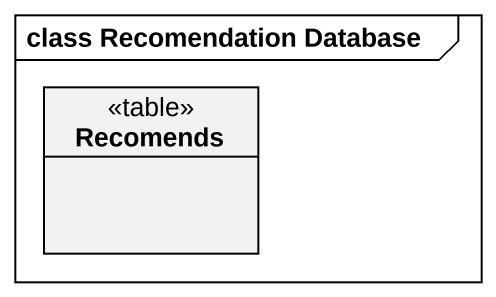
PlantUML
@startuml
mainframe class Recomendation Database
hide circle
hide empty members
class Recomends <<table>>
@enduml
